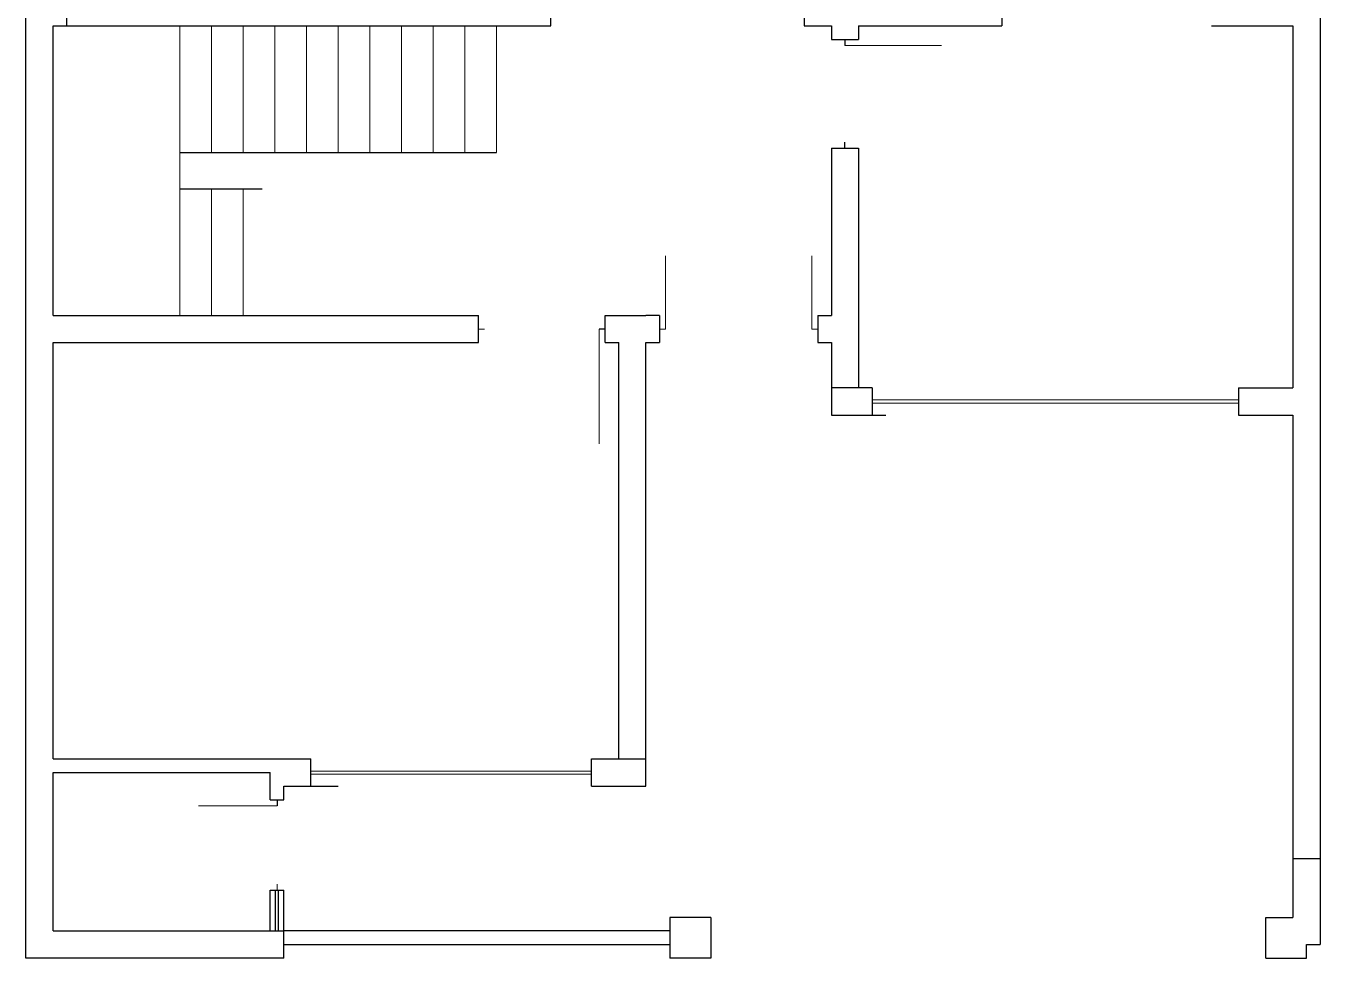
# Model space of a CAD drawing. Header units: inches. Extents: x 31 to 460, y 5 to 681.
# Drawn here: x 31.3 to 460.3, y 4.8 to 313.8 of the extents above; entities that cross this region are included whole.
import ezdxf

# ---------------------------------------------------------------- set-up
doc = ezdxf.new("R2010")
doc.units = ezdxf.units.IN
doc.header["$MEASUREMENT"] = 0
for name, color, linetype, lineweight in [('doors', 42, 'Continuous', 18), ('stairs', 41, 'Continuous', 18), ('up', 41, 'Continuous', 18), ('windows', 140, 'Continuous', 18)]:
    doc.layers.add(name, color=color, linetype=linetype, lineweight=lineweight)
doc.layers.add('line', color=7, linetype='Continuous')

msp = doc.modelspace()

# ---------------------------------------------------------------- linework, layer by layer
at = {"color": 8}
for p, q in [((82.29, 271.81), (187.29, 271.81)), ((82.29, 259.81), (109.62, 259.81)), ((451.29, 37.81), (451.29, 18.31)), ((460.29, 37.81), (460.29, 9.31)), ((258.29, 18.31), (244.79, 18.31)), ((244.79, 18.31), (244.79, 4.81)), ((258.29, 18.31), (258.29, 4.81)), ((442.29, 18.31), (451.29, 18.31)), ((442.29, 4.81), (442.29, 18.31)), ((442.29, 18.31), (451.29, 18.31)), ((244.79, 13.81), (116.79, 13.81)), ((116.79, 9.31), (244.79, 9.31)), ((455.79, 9.31), (460.29, 9.31)), ((455.79, 4.81), (455.79, 9.31)), ((455.79, 9.31), (460.29, 9.31)), ((258.29, 4.81), (244.79, 4.81)), ((442.29, 4.81), (455.79, 4.81))]:
    msp.add_line(p, q, dxfattribs=at)
at = {"layer": 'doors'}
for p, q in [((302.79, 307.31), (334.79, 307.31)), ((243.29, 213.31), (243.29, 237.56)), ((291.79, 213.31), (291.79, 237.56)), ((181.29, 213.31), (183.29, 213.31)), ((221.29, 213.31), (221.29, 175.31)), ((241.29, 213.31), (243.29, 213.31)), ((293.79, 213.31), (291.79, 213.31)), ((114.54, 55.31), (88.54, 55.31)), ((114.54, 27.31), (114.54, 29.31))]:
    msp.add_line(p, q, dxfattribs=at)
at = {"layer": 'line', "color": 0}
for p, q in [((460.29, 681.31), (460.29, 37.81)), ((31.29, 4.81), (31.29, 322.81)), ((205.29, 313.81), (205.29, 322.81)), ((289.29, 322.81), (289.29, 313.81)), ((354.76, 322.81), (354.76, 313.81)), ((40.29, 217.81), (40.29, 313.81)), ((40.29, 313.81), (205.29, 313.81)), ((289.29, 313.81), (298.29, 313.81)), ((298.29, 313.81), (298.29, 309.31)), ((307.29, 313.81), (354.76, 313.81)), ((307.29, 313.81), (307.29, 309.31)), ((424.29, 313.81), (451.29, 313.81)), ((451.29, 313.81), (451.29, 193.81)), ((298.29, 309.31), (307.29, 309.31)), ((302.79, 309.31), (302.79, 307.31)), ((298.29, 273.31), (307.29, 273.31)), ((298.29, 273.31), (298.29, 217.81)), ((307.29, 273.31), (307.29, 193.81)), ((40.29, 217.81), (181.29, 217.81)), ((181.29, 208.81), (181.29, 217.81)), ((223.29, 208.81), (223.29, 217.81)), ((223.29, 217.81), (236.79, 217.81)), ((241.29, 217.81), (241.29, 208.81)), ((293.79, 217.81), (298.29, 217.81)), ((293.79, 217.81), (293.79, 208.81)), ((40.29, 70.81), (40.29, 208.81)), ((40.29, 208.81), (181.29, 208.81)), ((223.29, 208.81), (227.79, 208.81)), ((227.79, 70.81), (227.79, 208.81)), ((236.79, 61.81), (236.79, 208.81)), ((236.79, 208.81), (241.29, 208.81)), ((298.29, 208.81), (298.29, 184.81)), ((311.79, 193.81), (298.29, 193.81)), ((311.79, 193.81), (311.79, 184.81)), ((433.29, 193.81), (451.29, 193.81)), ((433.29, 193.81), (433.29, 184.81)), ((298.29, 184.81), (316.29, 184.81)), ((298.29, 184.81), (316.29, 184.81)), ((433.29, 184.81), (451.29, 184.81)), ((451.29, 184.81), (451.29, 37.81)), ((40.29, 70.81), (125.79, 70.81)), ((125.79, 61.81), (125.79, 70.81)), ((218.79, 61.81), (218.79, 70.81)), ((218.79, 70.81), (236.79, 70.81)), ((40.29, 13.81), (40.29, 66.29)), ((40.29, 66.29), (112.29, 66.29)), ((112.29, 57.31), (112.29, 66.29)), ((116.79, 57.31), (116.79, 61.81)), ((116.79, 61.81), (134.79, 61.81)), ((218.79, 61.81), (236.79, 61.81)), ((112.29, 57.31), (116.79, 57.31)), ((112.29, 13.81), (112.29, 27.31)), ((112.29, 27.31), (116.79, 27.31)), ((116.79, 4.81), (116.79, 27.31)), ((40.29, 13.81), (112.29, 13.81)), ((116.79, 4.81), (31.29, 4.81))]:
    msp.add_line(p, q, dxfattribs=at)
at = {"layer": 'line'}
for p, q in [((44.79, 322.81), (44.79, 313.81)), ((302.79, 273.31), (302.79, 275.31)), ((241.29, 217.81), (236.79, 217.81)), ((223.29, 213.31), (221.29, 213.31)), ((293.79, 208.81), (298.29, 208.81)), ((114.54, 57.31), (114.54, 55.31)), ((451.29, 37.81), (460.29, 37.81)), ((114.04, 13.81), (114.04, 27.31)), ((115.04, 13.81), (115.04, 27.31)), ((112.29, 13.81), (116.79, 13.81))]:
    msp.add_line(p, q, dxfattribs=at)
at = {"layer": 'stairs'}
for p, q in [((82.29, 217.81), (82.29, 313.81)), ((92.79, 271.81), (92.79, 313.81)), ((103.29, 271.81), (103.29, 313.81)), ((113.79, 271.81), (113.79, 313.81)), ((124.29, 271.81), (124.29, 313.81)), ((134.79, 271.81), (134.79, 313.81)), ((145.29, 271.81), (145.29, 313.81)), ((155.79, 271.81), (155.79, 313.81)), ((166.29, 271.81), (166.29, 313.81)), ((176.79, 271.81), (176.79, 313.81)), ((92.79, 217.81), (92.79, 259.81)), ((103.29, 217.81), (103.29, 259.81))]:
    msp.add_line(p, q, dxfattribs=at)
at = {"layer": 'up'}
msp.add_line((187.29, 271.81), (187.29, 313.81), dxfattribs=at)
at = {"layer": 'windows'}
for p, q in [((433.29, 189.81), (311.79, 189.81)), ((433.29, 188.81), (311.79, 188.81)), ((218.79, 66.81), (125.79, 66.81)), ((218.79, 65.81), (125.79, 65.81))]:
    msp.add_line(p, q, dxfattribs=at)

doc.saveas('drawing.dxf')
